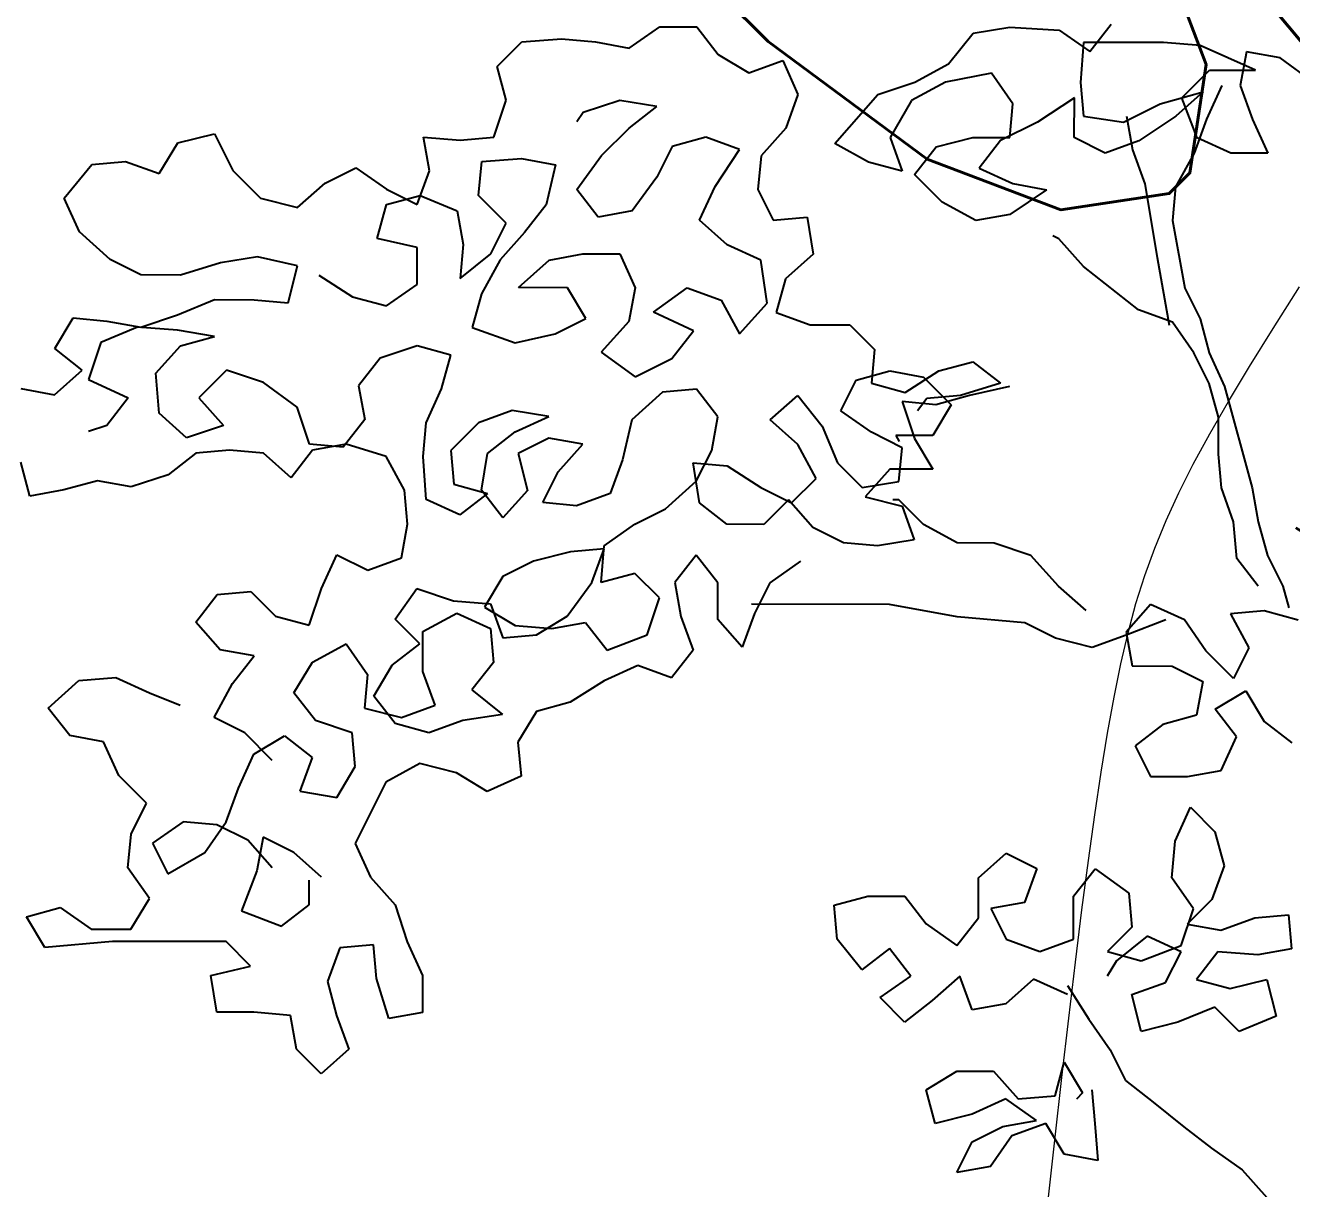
# Model space of a CAD drawing. Header units: millimetres. Extents: x 684983 to 685377, y 990360 to 990509.
# Drawn here: x 685042.855 to 685043.595, y 990434.901 to 990435.581 of the extents above; entities that cross this region are included whole.
import ezdxf

# ---------------------------------------------------------------- set-up
doc = ezdxf.new("R2010")
doc.units = ezdxf.units.MM
doc.layers.add('CON_1', color=7, linetype='Continuous', lineweight=9)
doc.layers.add('GRID LEVELS', color=7, linetype='Continuous', lineweight=13)
doc.layers.add('JACK  FRUIT TREE', color=7, linetype='Continuous')
doc.styles.get("Standard").update_dxf_attribs({"font": 'RomanS'})

# ---------------------------------------------------------------- blocks, each defined once
blk = doc.blocks.new('JT')
at = {"color": 3}
for p, q in [((-0.57841, 1.47766, 157.72663), (-0.56644, 1.48603, 157.72663)), ((-0.56644, 1.48603, 157.72663), (-0.55208, 1.48601, 157.72663)), ((-0.55208, 1.48601, 157.72663), (-0.54371, 1.47524, 157.72663)), ((-0.4444, 1.48352, 157.72663), (-0.43004, 1.4859, 157.72663)), ((-0.43004, 1.4859, 157.72663), (-0.4109, 1.48469, 157.72663)), ((-0.39894, 1.4763, 157.72663), (-0.39056, 1.48706, 157.72663)), ((-0.62028, 1.48009, 157.72663), (-0.60473, 1.48128, 157.72663)), ((-0.60473, 1.48128, 157.72663), (-0.59157, 1.48007, 157.72663)), ((-0.45398, 1.47157, 157.72663), (-0.4444, 1.48352, 157.72663)), ((-0.4109, 1.48469, 157.72663), (-0.39894, 1.4763, 157.72663)), ((-0.62986, 1.47053, 157.72663), (-0.62028, 1.48009, 157.72663)), ((-0.59157, 1.48007, 157.72663), (-0.57841, 1.47766, 157.72663)), ((-0.40133, 1.47989, 157.72663), (-0.40254, 1.46434, 157.72663)), ((-0.37022, 1.47987, 157.72663), (-0.40133, 1.47989, 157.72663)), ((-0.35587, 1.47866, 157.72663), (-0.37022, 1.47987, 157.72663)), ((-0.33434, 1.46906, 157.72663), (-0.35587, 1.47866, 157.72663)), ((-0.33792, 1.47625, 157.72663), (-0.34033, 1.46309, 157.72663)), ((-0.32476, 1.47384, 157.72663), (-0.33792, 1.47625, 157.72663)), ((-0.62629, 1.45737, 157.72663), (-0.62986, 1.47053, 157.72663)), ((-0.54371, 1.47524, 157.72663), (-0.53176, 1.46805, 157.72663)), ((-0.53176, 1.46805, 157.72663), (-0.51859, 1.47282, 157.72663)), ((-0.51859, 1.47282, 157.72663), (-0.51262, 1.45966, 157.72663)), ((-0.46715, 1.4644, 157.72663), (-0.45398, 1.47157, 157.72663)), ((-0.31161, 1.46426, 157.72663), (-0.32476, 1.47384, 157.72663)), ((-0.43724, 1.46796, 157.72663), (-0.45519, 1.46439, 157.72663)), ((-0.42887, 1.45599, 157.72663), (-0.43724, 1.46796, 157.72663)), ((-0.36306, 1.45832, 157.72663), (-0.35229, 1.46908, 157.72663)), ((-0.35229, 1.46908, 157.72663), (-0.33434, 1.46906, 157.72663)), ((-0.48151, 1.45963, 157.72663), (-0.46715, 1.4644, 157.72663)), ((-0.45519, 1.46439, 157.72663), (-0.46835, 1.45722, 157.72663)), ((-0.40254, 1.46434, 157.72663), (-0.40136, 1.45118, 157.72663)), ((-0.37144, 1.45594, 157.72663), (-0.35469, 1.46071, 157.72663)), ((-0.35469, 1.46071, 157.72663), (-0.36546, 1.45115, 157.72663)), ((-0.34033, 1.46309, 157.72663), (-0.33555, 1.44992, 157.72663)), ((-0.63108, 1.44301, 157.72663), (-0.62629, 1.45737, 157.72663)), ((-0.58202, 1.45733, 157.72663), (-0.59638, 1.45255, 157.72663)), ((-0.56766, 1.45492, 157.72663), (-0.58202, 1.45733, 157.72663)), ((-0.51262, 1.45966, 157.72663), (-0.51742, 1.4465, 157.72663)), ((-0.49828, 1.4405, 157.72663), (-0.48151, 1.45963, 157.72663)), ((-0.46835, 1.45722, 157.72663), (-0.47674, 1.44287, 157.72663)), ((-0.43008, 1.44283, 157.72663), (-0.42887, 1.45599, 157.72663)), ((-0.40494, 1.45836, 157.72663), (-0.41931, 1.4488, 157.72663)), ((-0.40495, 1.44281, 157.72663), (-0.40494, 1.45836, 157.72663)), ((-0.38581, 1.44877, 157.72663), (-0.37144, 1.45594, 157.72663)), ((-0.3571, 1.44276, 157.72663), (-0.36306, 1.45832, 157.72663)), ((-0.59638, 1.45255, 157.72663), (-0.59877, 1.44897, 157.72663)), ((-0.57844, 1.44656, 157.72663), (-0.56766, 1.45492, 157.72663)), ((-0.40136, 1.45118, 157.72663), (-0.38581, 1.44877, 157.72663)), ((-0.36546, 1.45115, 157.72663), (-0.37983, 1.44159, 157.72663)), ((-0.58921, 1.4358, 157.72663), (-0.57844, 1.44656, 157.72663)), ((-0.51742, 1.4465, 157.72663), (-0.527, 1.43574, 157.72663)), ((-0.41931, 1.4488, 157.72663), (-0.43367, 1.44164, 157.72663)), ((-0.33555, 1.44992, 157.72663), (-0.32958, 1.43676, 157.72663)), ((-0.75432, 1.44073, 157.72663), (-0.73996, 1.44431, 157.72663)), ((-0.73996, 1.44431, 157.72663), (-0.73279, 1.42995, 157.72663)), ((-0.65622, 1.42988, 157.72663), (-0.6586, 1.44304, 157.72663)), ((-0.6586, 1.44304, 157.72663), (-0.64425, 1.44183, 157.72663)), ((-0.64425, 1.44183, 157.72663), (-0.63108, 1.44301, 157.72663)), ((-0.54853, 1.44294, 157.72663), (-0.56169, 1.43936, 157.72663)), ((-0.53537, 1.43814, 157.72663), (-0.54853, 1.44294, 157.72663)), ((-0.47674, 1.44287, 157.72663), (-0.47197, 1.42971, 157.72663)), ((-0.4588, 1.43927, 157.72663), (-0.44444, 1.44284, 157.72663)), ((-0.44444, 1.44284, 157.72663), (-0.43008, 1.44283, 157.72663)), ((-0.43367, 1.44164, 157.72663), (-0.44205, 1.43088, 157.72663)), ((-0.39299, 1.43681, 157.72663), (-0.40495, 1.44281, 157.72663)), ((-0.37983, 1.44159, 157.72663), (-0.39299, 1.43681, 157.72663)), ((-0.34394, 1.43677, 157.72663), (-0.3571, 1.44276, 157.72663)), ((-0.76151, 1.42878, 157.72663), (-0.75432, 1.44073, 157.72663)), ((-0.56169, 1.43936, 157.72663), (-0.56769, 1.4274, 157.72663)), ((-0.54496, 1.42379, 157.72663), (-0.53537, 1.43814, 157.72663)), ((-0.48513, 1.43331, 157.72663), (-0.49828, 1.4405, 157.72663)), ((-0.46718, 1.42851, 157.72663), (-0.4588, 1.43927, 157.72663)), ((-0.32958, 1.43676, 157.72663), (-0.34394, 1.43677, 157.72663)), ((-0.79861, 1.41924, 157.72663), (-0.78783, 1.43239, 157.72663)), ((-0.78783, 1.43239, 157.72663), (-0.77467, 1.43357, 157.72663)), ((-0.77467, 1.43357, 157.72663), (-0.76151, 1.42878, 157.72663)), ((-0.69691, 1.42513, 157.72663), (-0.68494, 1.4311, 157.72663)), ((-0.68494, 1.4311, 157.72663), (-0.67298, 1.42271, 157.72663)), ((-0.63709, 1.42029, 157.72663), (-0.63588, 1.43345, 157.72663)), ((-0.63588, 1.43345, 157.72663), (-0.62032, 1.43463, 157.72663)), ((-0.62032, 1.43463, 157.72663), (-0.60716, 1.43222, 157.72663)), ((-0.60716, 1.43222, 157.72663), (-0.61077, 1.41667, 157.72663)), ((-0.5988, 1.42264, 157.72663), (-0.58921, 1.4358, 157.72663)), ((-0.527, 1.43574, 157.72663), (-0.52821, 1.42258, 157.72663)), ((-0.47197, 1.42971, 157.72663), (-0.48513, 1.43331, 157.72663)), ((-0.73279, 1.42995, 157.72663), (-0.72204, 1.41917, 157.72663)), ((-0.66102, 1.41672, 157.72663), (-0.65622, 1.42988, 157.72663)), ((-0.56769, 1.4274, 157.72663), (-0.57727, 1.41425, 157.72663)), ((-0.45642, 1.41773, 157.72663), (-0.46718, 1.42851, 157.72663)), ((-0.44205, 1.43088, 157.72663), (-0.4289, 1.42488, 157.72663)), ((-0.70768, 1.41557, 157.72663), (-0.69691, 1.42513, 157.72663)), ((-0.67298, 1.42271, 157.72663), (-0.66102, 1.41672, 157.72663)), ((-0.59043, 1.41187, 157.72663), (-0.5988, 1.42264, 157.72663)), ((-0.55095, 1.41064, 157.72663), (-0.54496, 1.42379, 157.72663)), ((-0.52821, 1.42258, 157.72663), (-0.52224, 1.41061, 157.72663)), ((-0.41574, 1.42248, 157.72663), (-0.43011, 1.41292, 157.72663)), ((-0.4289, 1.42488, 157.72663), (-0.41574, 1.42248, 157.72663)), ((-0.79264, 1.40607, 157.72663), (-0.79861, 1.41924, 157.72663)), ((-0.72204, 1.41917, 157.72663), (-0.70768, 1.41557, 157.72663)), ((-0.67659, 1.40357, 157.72663), (-0.67298, 1.41673, 157.72663)), ((-0.67298, 1.41673, 157.72663), (-0.65982, 1.42031, 157.72663)), ((-0.65982, 1.42031, 157.72663), (-0.64547, 1.41431, 157.72663)), ((-0.62633, 1.40951, 157.72663), (-0.63709, 1.42029, 157.72663)), ((-0.61077, 1.41667, 157.72663), (-0.61915, 1.40591, 157.72663)), ((-0.44327, 1.41054, 157.72663), (-0.45642, 1.41773, 157.72663)), ((-0.64547, 1.41431, 157.72663), (-0.64309, 1.40115, 157.72663)), ((-0.57727, 1.41425, 157.72663), (-0.59043, 1.41187, 157.72663)), ((-0.52224, 1.41061, 157.72663), (-0.50907, 1.41179, 157.72663)), ((-0.50907, 1.41179, 157.72663), (-0.50669, 1.39743, 157.72663)), ((-0.43011, 1.41292, 157.72663), (-0.44327, 1.41054, 157.72663)), ((-0.63232, 1.39755, 157.72663), (-0.62633, 1.40951, 157.72663)), ((-0.54019, 1.40105, 157.72663), (-0.55095, 1.41064, 157.72663)), ((-0.78068, 1.39529, 157.72663), (-0.79264, 1.40607, 157.72663)), ((-0.66103, 1.39997, 157.72663), (-0.67659, 1.40357, 157.72663)), ((-0.61915, 1.40591, 157.72663), (-0.62873, 1.39515, 157.72663)), ((-0.72325, 1.39644, 157.72663), (-0.73761, 1.39406, 157.72663)), ((-0.7077, 1.39283, 157.72663), (-0.72325, 1.39644, 157.72663)), ((-0.66105, 1.38561, 157.72663), (-0.66103, 1.39997, 157.72663)), ((-0.64309, 1.40115, 157.72663), (-0.6443, 1.38799, 157.72663)), ((-0.6443, 1.38799, 157.72663), (-0.63232, 1.39755, 157.72663)), ((-0.60959, 1.39514, 157.72663), (-0.59643, 1.39752, 157.72663)), ((-0.59643, 1.39752, 157.72663), (-0.58207, 1.3975, 157.72663)), ((-0.58207, 1.3975, 157.72663), (-0.5761, 1.38434, 157.72663)), ((-0.52704, 1.39506, 157.72663), (-0.54019, 1.40105, 157.72663)), ((-0.50669, 1.39743, 157.72663), (-0.51747, 1.38787, 157.72663)), ((-0.76873, 1.3893, 157.72663), (-0.78068, 1.39529, 157.72663)), ((-0.73761, 1.39406, 157.72663), (-0.75317, 1.38929, 157.72663)), ((-0.71131, 1.37848, 157.72663), (-0.7077, 1.39283, 157.72663)), ((-0.62873, 1.39515, 157.72663), (-0.63593, 1.382, 157.72663)), ((-0.62157, 1.38438, 157.72663), (-0.60959, 1.39514, 157.72663)), ((-0.52466, 1.37831, 157.72663), (-0.52704, 1.39506, 157.72663)), ((-0.75317, 1.38929, 157.72663), (-0.76873, 1.3893, 157.72663)), ((-0.69933, 1.38924, 157.72663), (-0.68618, 1.38085, 157.72663)), ((-0.51747, 1.38787, 157.72663), (-0.52107, 1.37472, 157.72663)), ((-0.67302, 1.37725, 157.72663), (-0.66105, 1.38561, 157.72663)), ((-0.63593, 1.382, 157.72663), (-0.63953, 1.36884, 157.72663)), ((-0.60242, 1.38436, 157.72663), (-0.62157, 1.38438, 157.72663)), ((-0.59525, 1.37239, 157.72663), (-0.60242, 1.38436, 157.72663)), ((-0.5761, 1.38434, 157.72663), (-0.57851, 1.37118, 157.72663)), ((-0.56893, 1.37476, 157.72663), (-0.55576, 1.38432, 157.72663)), ((-0.55576, 1.38432, 157.72663), (-0.5426, 1.37952, 157.72663)), ((-0.75438, 1.37373, 157.72663), (-0.74002, 1.3797, 157.72663)), ((-0.74002, 1.3797, 157.72663), (-0.72447, 1.37969, 157.72663)), ((-0.72447, 1.37969, 157.72663), (-0.71131, 1.37848, 157.72663)), ((-0.68618, 1.38085, 157.72663), (-0.67302, 1.37725, 157.72663)), ((-0.5426, 1.37952, 157.72663), (-0.53544, 1.36635, 157.72663)), ((-0.53544, 1.36635, 157.72663), (-0.52466, 1.37831, 157.72663)), ((-0.80225, 1.36062, 157.72663), (-0.79506, 1.37257, 157.72663)), ((-0.79506, 1.37257, 157.72663), (-0.7819, 1.37136, 157.72663)), ((-0.76874, 1.36896, 157.72663), (-0.75438, 1.37373, 157.72663)), ((-0.60723, 1.36642, 157.72663), (-0.59525, 1.37239, 157.72663)), ((-0.55338, 1.36757, 157.72663), (-0.56893, 1.37476, 157.72663)), ((-0.52107, 1.37472, 157.72663), (-0.50792, 1.36992, 157.72663)), ((-0.76994, 1.36896, 157.72663), (-0.7843, 1.36299, 157.72663)), ((-0.7819, 1.37136, 157.72663), (-0.76874, 1.36896, 157.72663)), ((-0.75439, 1.36775, 157.72663), (-0.76994, 1.36896, 157.72663)), ((-0.74003, 1.36534, 157.72663), (-0.75439, 1.36775, 157.72663)), ((-0.63953, 1.36884, 157.72663), (-0.62278, 1.36284, 157.72663)), ((-0.57851, 1.37118, 157.72663), (-0.58928, 1.35922, 157.72663)), ((-0.56177, 1.35681, 157.72663), (-0.55338, 1.36757, 157.72663)), ((-0.50792, 1.36992, 157.72663), (-0.49236, 1.3699, 157.72663)), ((-0.49236, 1.3699, 157.72663), (-0.4828, 1.36032, 157.72663)), ((-0.7843, 1.36299, 157.72663), (-0.7891, 1.34864, 157.72663)), ((-0.7532, 1.36177, 157.72663), (-0.74003, 1.36534, 157.72663)), ((-0.62278, 1.36284, 157.72663), (-0.60723, 1.36642, 157.72663)), ((-0.79149, 1.35223, 157.72663), (-0.80225, 1.36062, 157.72663)), ((-0.76278, 1.35101, 157.72663), (-0.7532, 1.36177, 157.72663)), ((-0.66107, 1.36168, 157.72663), (-0.67543, 1.35691, 157.72663)), ((-0.64791, 1.35808, 157.72663), (-0.66107, 1.36168, 157.72663)), ((-0.65151, 1.34492, 157.72663), (-0.64791, 1.35808, 157.72663)), ((-0.58928, 1.35922, 157.72663), (-0.57613, 1.34964, 157.72663)), ((-0.4828, 1.36032, 157.72663), (-0.48401, 1.34716, 157.72663)), ((-0.80227, 1.34267, 157.72663), (-0.79149, 1.35223, 157.72663)), ((-0.73526, 1.35218, 157.72663), (-0.74604, 1.34142, 157.72663)), ((-0.72091, 1.34738, 157.72663), (-0.73526, 1.35218, 157.72663)), ((-0.67543, 1.35691, 157.72663), (-0.68382, 1.34615, 157.72663)), ((-0.57613, 1.34964, 157.72663), (-0.56177, 1.35681, 157.72663)), ((-0.45768, 1.35192, 157.72663), (-0.44452, 1.3555, 157.72663)), ((-0.44452, 1.3555, 157.72663), (-0.43376, 1.34712, 157.72663)), ((-0.7891, 1.34864, 157.72663), (-0.77356, 1.34145, 157.72663)), ((-0.7616, 1.33545, 157.72663), (-0.76278, 1.35101, 157.72663)), ((-0.70775, 1.3378, 157.72663), (-0.72091, 1.34738, 157.72663)), ((-0.49598, 1.33641, 157.72663), (-0.48999, 1.34836, 157.72663)), ((-0.48999, 1.34836, 157.72663), (-0.47682, 1.35194, 157.72663)), ((-0.48401, 1.34716, 157.72663), (-0.47085, 1.34356, 157.72663)), ((-0.47682, 1.35194, 157.72663), (-0.46367, 1.34954, 157.72663)), ((-0.47085, 1.34356, 157.72663), (-0.45768, 1.35192, 157.72663)), ((-0.46367, 1.34954, 157.72663), (-0.45291, 1.33876, 157.72663)), ((-0.43376, 1.34712, 157.72663), (-0.44931, 1.34235, 157.72663)), ((-0.81543, 1.34507, 157.72663), (-0.80227, 1.34267, 157.72663)), ((-0.68382, 1.34615, 157.72663), (-0.68144, 1.33299, 157.72663)), ((-0.65751, 1.33177, 157.72663), (-0.65151, 1.34492, 157.72663)), ((-0.56537, 1.34365, 157.72663), (-0.57734, 1.33289, 157.72663)), ((-0.55221, 1.34483, 157.72663), (-0.56537, 1.34365, 157.72663)), ((-0.54384, 1.33406, 157.72663), (-0.55221, 1.34483, 157.72663)), ((-0.5235, 1.33284, 157.72663), (-0.51273, 1.3424, 157.72663)), ((-0.51273, 1.3424, 157.72663), (-0.50317, 1.33043, 157.72663)), ((-0.44931, 1.34235, 157.72663), (-0.46248, 1.34116, 157.72663)), ((-0.44573, 1.34234, 157.72663), (-0.45889, 1.33876, 157.72663)), ((-0.43017, 1.34592, 157.72663), (-0.44573, 1.34234, 157.72663)), ((-0.77356, 1.34145, 157.72663), (-0.78194, 1.33069, 157.72663)), ((-0.74604, 1.34142, 157.72663), (-0.73648, 1.33064, 157.72663)), ((-0.70298, 1.32343, 157.72663), (-0.70775, 1.3378, 157.72663)), ((-0.45889, 1.33876, 157.72663), (-0.47205, 1.33997, 157.72663)), ((-0.47205, 1.33997, 157.72663), (-0.46728, 1.32561, 157.72663)), ((-0.46248, 1.34116, 157.72663), (-0.46607, 1.33638, 157.72663)), ((-0.45291, 1.33876, 157.72663), (-0.4601, 1.3268, 157.72663)), ((-0.75084, 1.32587, 157.72663), (-0.7616, 1.33545, 157.72663)), ((-0.68144, 1.33299, 157.72663), (-0.68982, 1.32223, 157.72663)), ((-0.624, 1.33652, 157.72663), (-0.63717, 1.33175, 157.72663)), ((-0.60965, 1.33412, 157.72663), (-0.624, 1.33652, 157.72663)), ((-0.62281, 1.32815, 157.72663), (-0.60965, 1.33412, 157.72663)), ((-0.57734, 1.33289, 157.72663), (-0.58095, 1.31734, 157.72663)), ((-0.54625, 1.3209, 157.72663), (-0.54384, 1.33406, 157.72663)), ((-0.51274, 1.32326, 157.72663), (-0.5235, 1.33284, 157.72663)), ((-0.48403, 1.32802, 157.72663), (-0.49598, 1.33641, 157.72663)), ((-0.78194, 1.33069, 157.72663), (-0.78912, 1.3283, 157.72663)), ((-0.73648, 1.33064, 157.72663), (-0.75084, 1.32587, 157.72663)), ((-0.65872, 1.31861, 157.72663), (-0.65751, 1.33177, 157.72663)), ((-0.63717, 1.33175, 157.72663), (-0.64795, 1.32099, 157.72663)), ((-0.63359, 1.31978, 157.72663), (-0.62281, 1.32815, 157.72663)), ((-0.50317, 1.33043, 157.72663), (-0.4972, 1.31607, 157.72663)), ((-0.47207, 1.32203, 157.72663), (-0.48403, 1.32802, 157.72663)), ((-0.68982, 1.32223, 157.72663), (-0.70298, 1.32343, 157.72663)), ((-0.68862, 1.32342, 157.72663), (-0.70179, 1.32104, 157.72663)), ((-0.67307, 1.31862, 157.72663), (-0.68862, 1.32342, 157.72663)), ((-0.60966, 1.32574, 157.72663), (-0.62163, 1.31977, 157.72663)), ((-0.5965, 1.32334, 157.72663), (-0.60966, 1.32574, 157.72663)), ((-0.60608, 1.31258, 157.72663), (-0.5965, 1.32334, 157.72663)), ((-0.50558, 1.31009, 157.72663), (-0.51274, 1.32326, 157.72663)), ((-0.4601, 1.3268, 157.72663), (-0.47445, 1.32681, 157.72663)), ((-0.47445, 1.32681, 157.72663), (-0.47326, 1.32442, 157.72663)), ((-0.46728, 1.32561, 157.72663), (-0.46011, 1.31364, 157.72663)), ((-0.74725, 1.31989, 157.72663), (-0.75803, 1.31152, 157.72663)), ((-0.73409, 1.32107, 157.72663), (-0.74725, 1.31989, 157.72663)), ((-0.72093, 1.31986, 157.72663), (-0.73409, 1.32107, 157.72663)), ((-0.71017, 1.31028, 157.72663), (-0.72093, 1.31986, 157.72663)), ((-0.70179, 1.32104, 157.72663), (-0.71017, 1.31028, 157.72663)), ((-0.66591, 1.30545, 157.72663), (-0.67307, 1.31862, 157.72663)), ((-0.65754, 1.30186, 157.72663), (-0.65872, 1.31861, 157.72663)), ((-0.64795, 1.32099, 157.72663), (-0.64676, 1.30783, 157.72663)), ((-0.636, 1.30543, 157.72663), (-0.63359, 1.31978, 157.72663)), ((-0.62163, 1.31977, 157.72663), (-0.61805, 1.30541, 157.72663)), ((-0.55224, 1.30894, 157.72663), (-0.54625, 1.3209, 157.72663)), ((-0.47327, 1.30887, 157.72663), (-0.47207, 1.32203, 157.72663)), ((-0.81188, 1.30319, 157.72663), (-0.81545, 1.31636, 157.72663)), ((-0.61207, 1.30062, 157.72663), (-0.60608, 1.31258, 157.72663)), ((-0.58095, 1.31734, 157.72663), (-0.58575, 1.30418, 157.72663)), ((-0.55105, 1.30056, 157.72663), (-0.55343, 1.31612, 157.72663)), ((-0.55343, 1.31612, 157.72663), (-0.54027, 1.31491, 157.72663)), ((-0.54027, 1.31491, 157.72663), (-0.52712, 1.30652, 157.72663)), ((-0.4972, 1.31607, 157.72663), (-0.48763, 1.30649, 157.72663)), ((-0.47686, 1.31366, 157.72663), (-0.48644, 1.3029, 157.72663)), ((-0.46011, 1.31364, 157.72663), (-0.47686, 1.31366, 157.72663)), ((-0.78555, 1.30915, 157.72663), (-0.79871, 1.30557, 157.72663)), ((-0.77239, 1.30675, 157.72663), (-0.78555, 1.30915, 157.72663)), ((-0.75803, 1.31152, 157.72663), (-0.77239, 1.30675, 157.72663)), ((-0.64676, 1.30783, 157.72663), (-0.6336, 1.30423, 157.72663)), ((-0.56422, 1.29818, 157.72663), (-0.55224, 1.30894, 157.72663)), ((-0.51516, 1.30053, 157.72663), (-0.50558, 1.31009, 157.72663)), ((-0.48763, 1.30649, 157.72663), (-0.47327, 1.30887, 157.72663)), ((-0.79871, 1.30557, 157.72663), (-0.81188, 1.30319, 157.72663)), ((-0.66472, 1.29229, 157.72663), (-0.66591, 1.30545, 157.72663)), ((-0.6336, 1.30423, 157.72663), (-0.64438, 1.29586, 157.72663)), ((-0.62763, 1.29465, 157.72663), (-0.636, 1.30543, 157.72663)), ((-0.61805, 1.30541, 157.72663), (-0.62763, 1.29465, 157.72663)), ((-0.58575, 1.30418, 157.72663), (-0.59891, 1.29941, 157.72663)), ((-0.52712, 1.30652, 157.72663), (-0.51516, 1.30053, 157.72663)), ((-0.48644, 1.3029, 157.72663), (-0.47209, 1.29929, 157.72663)), ((-0.64438, 1.29586, 157.72663), (-0.65754, 1.30186, 157.72663)), ((-0.59891, 1.29941, 157.72663), (-0.61207, 1.30062, 157.72663)), ((-0.57619, 1.29221, 157.72663), (-0.56422, 1.29818, 157.72663)), ((-0.54029, 1.29218, 157.72663), (-0.55105, 1.30056, 157.72663)), ((-0.51635, 1.30173, 157.72663), (-0.52593, 1.29216, 157.72663)), ((-0.50679, 1.29095, 157.72663), (-0.51635, 1.30173, 157.72663)), ((-0.47209, 1.29929, 157.72663), (-0.46731, 1.28613, 157.72663)), ((-0.66713, 1.27913, 157.72663), (-0.66472, 1.29229, 157.72663)), ((-0.58816, 1.28385, 157.72663), (-0.57619, 1.29221, 157.72663)), ((-0.52593, 1.29216, 157.72663), (-0.54029, 1.29218, 157.72663)), ((-0.49483, 1.28496, 157.72663), (-0.50679, 1.29095, 157.72663)), ((-0.58937, 1.26949, 157.72663), (-0.58816, 1.28385, 157.72663)), ((-0.48167, 1.28375, 157.72663), (-0.49483, 1.28496, 157.72663)), ((-0.46731, 1.28613, 157.72663), (-0.48167, 1.28375, 157.72663)), ((-0.69825, 1.2672, 157.72663), (-0.69225, 1.28035, 157.72663)), ((-0.69225, 1.28035, 157.72663), (-0.68029, 1.27436, 157.72663)), ((-0.68029, 1.27436, 157.72663), (-0.66713, 1.27913, 157.72663)), ((-0.60132, 1.28147, 157.72663), (-0.61568, 1.27789, 157.72663)), ((-0.58816, 1.28265, 157.72663), (-0.60132, 1.28147, 157.72663)), ((-0.59296, 1.26949, 157.72663), (-0.58816, 1.28265, 157.72663)), ((-0.55227, 1.28022, 157.72663), (-0.56065, 1.26946, 157.72663)), ((-0.5439, 1.26945, 157.72663), (-0.55227, 1.28022, 157.72663)), ((-0.61568, 1.27789, 157.72663), (-0.62765, 1.27192, 157.72663)), ((-0.5762, 1.27307, 157.72663), (-0.58937, 1.26949, 157.72663)), ((-0.56664, 1.26349, 157.72663), (-0.5762, 1.27307, 157.72663)), ((-0.51159, 1.27779, 157.72663), (-0.52356, 1.26943, 157.72663)), ((-0.62765, 1.27192, 157.72663), (-0.63484, 1.25996, 157.72663)), ((-0.60254, 1.25634, 157.72663), (-0.59296, 1.26949, 157.72663)), ((-0.56065, 1.26946, 157.72663), (-0.55827, 1.2563, 157.72663)), ((-0.54391, 1.25509, 157.72663), (-0.5439, 1.26945, 157.72663)), ((-0.52356, 1.26943, 157.72663), (-0.52956, 1.25747, 157.72663)), ((-0.74731, 1.25408, 157.72663), (-0.73893, 1.26484, 157.72663)), ((-0.73893, 1.26484, 157.72663), (-0.72577, 1.26603, 157.72663)), ((-0.72577, 1.26603, 157.72663), (-0.7162, 1.25644, 157.72663)), ((-0.70305, 1.25284, 157.72663), (-0.69825, 1.2672, 157.72663)), ((-0.66954, 1.25521, 157.72663), (-0.66116, 1.26716, 157.72663)), ((-0.66116, 1.26716, 157.72663), (-0.6468, 1.26236, 157.72663)), ((-0.57144, 1.24913, 157.72663), (-0.56664, 1.26349, 157.72663)), ((-0.6468, 1.26236, 157.72663), (-0.63245, 1.26115, 157.72663)), ((-0.63484, 1.25996, 157.72663), (-0.62288, 1.25277, 157.72663)), ((-0.63245, 1.26115, 157.72663), (-0.62767, 1.24799, 157.72663)), ((-0.37521, 1.26092, 157.72663), (-0.38479, 1.25016, 157.72663)), ((-0.36205, 1.25492, 157.72663), (-0.37521, 1.26092, 157.72663)), ((-0.33094, 1.25848, 157.72663), (-0.3441, 1.2573, 157.72663)), ((-0.31778, 1.25488, 157.72663), (-0.33094, 1.25848, 157.72663)), ((-0.73775, 1.2433, 157.72663), (-0.74731, 1.25408, 157.72663)), ((-0.7162, 1.25644, 157.72663), (-0.70305, 1.25284, 157.72663)), ((-0.65998, 1.24563, 157.72663), (-0.66954, 1.25521, 157.72663)), ((-0.65878, 1.25041, 157.72663), (-0.64561, 1.25758, 157.72663)), ((-0.64561, 1.25758, 157.72663), (-0.63246, 1.25158, 157.72663)), ((-0.61451, 1.24917, 157.72663), (-0.60254, 1.25634, 157.72663)), ((-0.60853, 1.25156, 157.72663), (-0.59536, 1.25394, 157.72663)), ((-0.59536, 1.25394, 157.72663), (-0.587, 1.24317, 157.72663)), ((-0.55827, 1.2563, 157.72663), (-0.5535, 1.24313, 157.72663)), ((-0.53435, 1.24431, 157.72663), (-0.54391, 1.25509, 157.72663)), ((-0.52956, 1.25747, 157.72663), (-0.53435, 1.24431, 157.72663)), ((-0.35369, 1.24295, 157.72663), (-0.36205, 1.25492, 157.72663)), ((-0.3441, 1.2573, 157.72663), (-0.33694, 1.24413, 157.72663)), ((-0.65879, 1.23486, 157.72663), (-0.65878, 1.25041, 157.72663)), ((-0.63246, 1.25158, 157.72663), (-0.63127, 1.23842, 157.72663)), ((-0.62767, 1.24799, 157.72663), (-0.61451, 1.24917, 157.72663)), ((-0.62288, 1.25277, 157.72663), (-0.60853, 1.25156, 157.72663)), ((-0.587, 1.24317, 157.72663), (-0.57144, 1.24913, 157.72663)), ((-0.38479, 1.25016, 157.72663), (-0.38241, 1.237, 157.72663)), ((-0.70186, 1.23848, 157.72663), (-0.68869, 1.24565, 157.72663)), ((-0.68869, 1.24565, 157.72663), (-0.68033, 1.23368, 157.72663)), ((-0.67076, 1.23726, 157.72663), (-0.65998, 1.24563, 157.72663)), ((-0.33694, 1.24413, 157.72663), (-0.34293, 1.23217, 157.72663)), ((-0.72459, 1.2409, 157.72663), (-0.73775, 1.2433, 157.72663)), ((-0.73298, 1.23014, 157.72663), (-0.72459, 1.2409, 157.72663)), ((-0.5535, 1.24313, 157.72663), (-0.56188, 1.23237, 157.72663)), ((-0.34293, 1.23217, 157.72663), (-0.35369, 1.24295, 157.72663)), ((-0.70905, 1.22653, 157.72663), (-0.70186, 1.23848, 157.72663)), ((-0.68033, 1.23368, 157.72663), (-0.68154, 1.22052, 157.72663)), ((-0.67795, 1.2253, 157.72663), (-0.67076, 1.23726, 157.72663)), ((-0.65402, 1.22169, 157.72663), (-0.65879, 1.23486, 157.72663)), ((-0.63127, 1.23842, 157.72663), (-0.63966, 1.22766, 157.72663)), ((-0.57504, 1.23717, 157.72663), (-0.58821, 1.2312, 157.72663)), ((-0.56188, 1.23237, 157.72663), (-0.57504, 1.23717, 157.72663)), ((-0.38241, 1.237, 157.72663), (-0.36686, 1.23698, 157.72663)), ((-0.36686, 1.23698, 157.72663), (-0.3549, 1.23099, 157.72663)), ((-0.80477, 1.22063, 157.72663), (-0.7928, 1.23139, 157.72663)), ((-0.7928, 1.23139, 157.72663), (-0.77844, 1.23257, 157.72663)), ((-0.77844, 1.23257, 157.72663), (-0.76529, 1.22658, 157.72663)), ((-0.74017, 1.21698, 157.72663), (-0.73298, 1.23014, 157.72663)), ((-0.58821, 1.2312, 157.72663), (-0.60137, 1.22284, 157.72663)), ((-0.3549, 1.23099, 157.72663), (-0.3573, 1.21783, 157.72663)), ((-0.76529, 1.22658, 157.72663), (-0.75333, 1.22178, 157.72663)), ((-0.70069, 1.21575, 157.72663), (-0.70905, 1.22653, 157.72663)), ((-0.66958, 1.21453, 157.72663), (-0.67795, 1.2253, 157.72663)), ((-0.63966, 1.22766, 157.72663), (-0.6277, 1.21808, 157.72663)), ((-0.35012, 1.22022, 157.72663), (-0.33815, 1.22738, 157.72663)), ((-0.33815, 1.22738, 157.72663), (-0.33098, 1.21541, 157.72663)), ((-0.79641, 1.20986, 157.72663), (-0.80477, 1.22063, 157.72663)), ((-0.68154, 1.22052, 157.72663), (-0.66718, 1.21692, 157.72663)), ((-0.66718, 1.21692, 157.72663), (-0.65402, 1.22169, 157.72663)), ((-0.61454, 1.21926, 157.72663), (-0.62173, 1.2073, 157.72663)), ((-0.60137, 1.22284, 157.72663), (-0.61454, 1.21926, 157.72663)), ((-0.34176, 1.20944, 157.72663), (-0.35012, 1.22022, 157.72663)), ((-0.72821, 1.21099, 157.72663), (-0.74017, 1.21698, 157.72663)), ((-0.68633, 1.21095, 157.72663), (-0.70069, 1.21575, 157.72663)), ((-0.65642, 1.21092, 157.72663), (-0.66958, 1.21453, 157.72663)), ((-0.64326, 1.2157, 157.72663), (-0.65642, 1.21092, 157.72663)), ((-0.6277, 1.21808, 157.72663), (-0.64326, 1.2157, 157.72663)), ((-0.37047, 1.21425, 157.72663), (-0.38124, 1.20589, 157.72663)), ((-0.3573, 1.21783, 157.72663), (-0.37047, 1.21425, 157.72663)), ((-0.33098, 1.21541, 157.72663), (-0.32022, 1.20703, 157.72663)), ((-0.78325, 1.20745, 157.72663), (-0.79641, 1.20986, 157.72663)), ((-0.71745, 1.20021, 157.72663), (-0.72821, 1.21099, 157.72663)), ((-0.72463, 1.20261, 157.72663), (-0.71266, 1.20978, 157.72663)), ((-0.71266, 1.20978, 157.72663), (-0.7019, 1.20139, 157.72663)), ((-0.68515, 1.19779, 157.72663), (-0.68633, 1.21095, 157.72663)), ((-0.34775, 1.19628, 157.72663), (-0.34176, 1.20944, 157.72663)), ((-0.77728, 1.19428, 157.72663), (-0.78325, 1.20745, 157.72663)), ((-0.62173, 1.2073, 157.72663), (-0.62054, 1.19414, 157.72663)), ((-0.38124, 1.20589, 157.72663), (-0.37527, 1.19392, 157.72663)), ((-0.73062, 1.18946, 157.72663), (-0.72463, 1.20261, 157.72663)), ((-0.7019, 1.20139, 157.72663), (-0.70669, 1.18824, 157.72663)), ((-0.76652, 1.18351, 157.72663), (-0.77728, 1.19428, 157.72663)), ((-0.69234, 1.18583, 157.72663), (-0.68515, 1.19779, 157.72663)), ((-0.66002, 1.19896, 157.72663), (-0.67319, 1.1918, 157.72663)), ((-0.64567, 1.19536, 157.72663), (-0.66002, 1.19896, 157.72663)), ((-0.63371, 1.18817, 157.72663), (-0.64567, 1.19536, 157.72663)), ((-0.62054, 1.19414, 157.72663), (-0.63371, 1.18817, 157.72663)), ((-0.36091, 1.1939, 157.72663), (-0.34775, 1.19628, 157.72663)), ((-0.73542, 1.1763, 157.72663), (-0.73062, 1.18946, 157.72663)), ((-0.67319, 1.1918, 157.72663), (-0.68518, 1.16788, 157.72663)), ((-0.37527, 1.19392, 157.72663), (-0.36091, 1.1939, 157.72663)), ((-0.70669, 1.18824, 157.72663), (-0.69234, 1.18583, 157.72663)), ((-0.77251, 1.17155, 157.72663), (-0.76652, 1.18351, 157.72663)), ((-0.36572, 1.16878, 157.72663), (-0.35973, 1.18194, 157.72663)), ((-0.35973, 1.18194, 157.72663), (-0.35016, 1.17236, 157.72663)), ((-0.75217, 1.17631, 157.72663), (-0.76414, 1.16795, 157.72663)), ((-0.73901, 1.17511, 157.72663), (-0.75217, 1.17631, 157.72663)), ((-0.74381, 1.16434, 157.72663), (-0.73542, 1.1763, 157.72663)), ((-0.72705, 1.16911, 157.72663), (-0.73901, 1.17511, 157.72663)), ((-0.77372, 1.15839, 157.72663), (-0.77251, 1.17155, 157.72663)), ((-0.72107, 1.1703, 157.72663), (-0.72347, 1.15715, 157.72663)), ((-0.70911, 1.16431, 157.72663), (-0.72107, 1.1703, 157.72663)), ((-0.35016, 1.17236, 157.72663), (-0.34659, 1.15919, 157.72663)), ((-0.76414, 1.16795, 157.72663), (-0.75817, 1.15598, 157.72663)), ((-0.71749, 1.15834, 157.72663), (-0.72705, 1.16911, 157.72663)), ((-0.68518, 1.16788, 157.72663), (-0.67921, 1.15471, 157.72663)), ((-0.36693, 1.15443, 157.72663), (-0.36572, 1.16878, 157.72663)), ((-0.75817, 1.15598, 157.72663), (-0.74381, 1.16434, 157.72663)), ((-0.69835, 1.15473, 157.72663), (-0.70911, 1.16431, 157.72663)), ((-0.44231, 1.1545, 157.72663), (-0.43153, 1.16406, 157.72663)), ((-0.43153, 1.16406, 157.72663), (-0.41957, 1.15806, 157.72663)), ((-0.76536, 1.14642, 157.72663), (-0.77372, 1.15839, 157.72663)), ((-0.72347, 1.15715, 157.72663), (-0.72947, 1.1416, 157.72663)), ((-0.67921, 1.15471, 157.72663), (-0.66964, 1.14394, 157.72663)), ((-0.41957, 1.15806, 157.72663), (-0.42437, 1.14491, 157.72663)), ((-0.40522, 1.14728, 157.72663), (-0.39684, 1.15804, 157.72663)), ((-0.39684, 1.15804, 157.72663), (-0.38369, 1.14846, 157.72663)), ((-0.34659, 1.15919, 157.72663), (-0.35138, 1.14604, 157.72663)), ((-0.70315, 1.14397, 157.72663), (-0.70314, 1.15354, 157.72663)), ((-0.44232, 1.13894, 157.72663), (-0.44231, 1.1545, 157.72663)), ((-0.35857, 1.14245, 157.72663), (-0.36693, 1.15443, 157.72663)), ((-0.77255, 1.13446, 157.72663), (-0.76536, 1.14642, 157.72663)), ((-0.49855, 1.14378, 157.72663), (-0.48539, 1.14736, 157.72663)), ((-0.48539, 1.14736, 157.72663), (-0.47103, 1.14734, 157.72663)), ((-0.47103, 1.14734, 157.72663), (-0.46266, 1.13657, 157.72663)), ((-0.42437, 1.14491, 157.72663), (-0.43753, 1.14253, 157.72663)), ((-0.40524, 1.13053, 157.72663), (-0.40522, 1.14728, 157.72663)), ((-0.38369, 1.14846, 157.72663), (-0.3825, 1.1353, 157.72663)), ((-0.35138, 1.14604, 157.72663), (-0.36097, 1.13647, 157.72663)), ((-0.81322, 1.13928, 157.72663), (-0.80006, 1.14286, 157.72663)), ((-0.80006, 1.14286, 157.72663), (-0.7881, 1.13447, 157.72663)), ((-0.72947, 1.1416, 157.72663), (-0.71392, 1.1356, 157.72663)), ((-0.71392, 1.1356, 157.72663), (-0.70315, 1.14397, 157.72663)), ((-0.66964, 1.14394, 157.72663), (-0.66487, 1.12957, 157.72663)), ((-0.49737, 1.13062, 157.72663), (-0.49855, 1.14378, 157.72663)), ((-0.43753, 1.14253, 157.72663), (-0.43156, 1.13056, 157.72663)), ((-0.36337, 1.1281, 157.72663), (-0.35857, 1.14245, 157.72663)), ((-0.33464, 1.13884, 157.72663), (-0.32148, 1.14003, 157.72663)), ((-0.32148, 1.14003, 157.72663), (-0.32029, 1.12686, 157.72663)), ((-0.80606, 1.12731, 157.72663), (-0.81322, 1.13928, 157.72663)), ((-0.46266, 1.13657, 157.72663), (-0.45071, 1.12818, 157.72663)), ((-0.45071, 1.12818, 157.72663), (-0.44232, 1.13894, 157.72663)), ((-0.3825, 1.1353, 157.72663), (-0.39208, 1.12573, 157.72663)), ((-0.36097, 1.13647, 157.72663), (-0.34781, 1.13407, 157.72663)), ((-0.34781, 1.13407, 157.72663), (-0.33464, 1.13884, 157.72663)), ((-0.7881, 1.13447, 157.72663), (-0.77255, 1.13446, 157.72663)), ((-0.48781, 1.11864, 157.72663), (-0.49737, 1.13062, 157.72663)), ((-0.43156, 1.13056, 157.72663), (-0.41841, 1.12576, 157.72663)), ((-0.41841, 1.12576, 157.72663), (-0.40524, 1.13053, 157.72663)), ((-0.37652, 1.1317, 157.72663), (-0.3885, 1.12214, 157.72663)), ((-0.36337, 1.12571, 157.72663), (-0.37652, 1.1317, 157.72663)), ((-0.77973, 1.12968, 157.72663), (-0.80606, 1.12731, 157.72663)), ((-0.73546, 1.12964, 157.72663), (-0.77973, 1.12968, 157.72663)), ((-0.7259, 1.12006, 157.72663), (-0.73546, 1.12964, 157.72663)), ((-0.6912, 1.1272, 157.72663), (-0.69599, 1.11405, 157.72663)), ((-0.67803, 1.12839, 157.72663), (-0.6912, 1.1272, 157.72663)), ((-0.67685, 1.11523, 157.72663), (-0.67803, 1.12839, 157.72663)), ((-0.66487, 1.12957, 157.72663), (-0.6589, 1.11641, 157.72663)), ((-0.47703, 1.12701, 157.72663), (-0.48781, 1.11864, 157.72663)), ((-0.46866, 1.11623, 157.72663), (-0.47703, 1.12701, 157.72663)), ((-0.39208, 1.12573, 157.72663), (-0.37893, 1.12213, 157.72663)), ((-0.37893, 1.12213, 157.72663), (-0.36337, 1.1281, 157.72663)), ((-0.36936, 1.11375, 157.72663), (-0.36337, 1.12571, 157.72663)), ((-0.34901, 1.12569, 157.72663), (-0.3574, 1.11493, 157.72663)), ((-0.33346, 1.12448, 157.72663), (-0.34901, 1.12569, 157.72663)), ((-0.32029, 1.12686, 157.72663), (-0.33346, 1.12448, 157.72663)), ((-0.3885, 1.12214, 157.72663), (-0.39209, 1.11616, 157.72663)), ((-0.74146, 1.11648, 157.72663), (-0.7259, 1.12006, 157.72663)), ((-0.73908, 1.10212, 157.72663), (-0.74146, 1.11648, 157.72663)), ((-0.67208, 1.09967, 157.72663), (-0.67685, 1.11523, 157.72663)), ((-0.6589, 1.11641, 157.72663), (-0.65891, 1.10205, 157.72663)), ((-0.48064, 1.10787, 157.72663), (-0.46866, 1.11623, 157.72663)), ((-0.44952, 1.11622, 157.72663), (-0.4603, 1.10665, 157.72663)), ((-0.44475, 1.10305, 157.72663), (-0.44952, 1.11622, 157.72663)), ((-0.69599, 1.11405, 157.72663), (-0.69242, 1.10088, 157.72663)), ((-0.42081, 1.11499, 157.72663), (-0.43158, 1.10543, 157.72663)), ((-0.40765, 1.109, 157.72663), (-0.42081, 1.11499, 157.72663)), ((-0.38253, 1.10897, 157.72663), (-0.36936, 1.11375, 157.72663)), ((-0.3574, 1.11493, 157.72663), (-0.34424, 1.11133, 157.72663)), ((-0.34424, 1.11133, 157.72663), (-0.32988, 1.11491, 157.72663)), ((-0.32988, 1.11491, 157.72663), (-0.3263, 1.10055, 157.72663)), ((-0.47107, 1.09829, 157.72663), (-0.48064, 1.10787, 157.72663)), ((-0.4603, 1.10665, 157.72663), (-0.47107, 1.09829, 157.72663)), ((-0.43158, 1.10543, 157.72663), (-0.44475, 1.10305, 157.72663)), ((-0.37895, 1.09461, 157.72663), (-0.38253, 1.10897, 157.72663)), ((-0.72472, 1.10211, 157.72663), (-0.73908, 1.10212, 157.72663)), ((-0.71036, 1.1009, 157.72663), (-0.72472, 1.10211, 157.72663)), ((-0.70798, 1.08774, 157.72663), (-0.71036, 1.1009, 157.72663)), ((-0.69242, 1.10088, 157.72663), (-0.68764, 1.08772, 157.72663)), ((-0.65891, 1.10205, 157.72663), (-0.67208, 1.09967, 157.72663)), ((-0.35023, 1.10416, 157.72663), (-0.36459, 1.09819, 157.72663)), ((-0.34066, 1.09458, 157.72663), (-0.35023, 1.10416, 157.72663)), ((-0.3263, 1.10055, 157.72663), (-0.34066, 1.09458, 157.72663)), ((-0.36459, 1.09819, 157.72663), (-0.37895, 1.09461, 157.72663)), ((-0.69842, 1.07816, 157.72663), (-0.70798, 1.08774, 157.72663)), ((-0.68764, 1.08772, 157.72663), (-0.69842, 1.07816, 157.72663)), ((-0.41247, 1.06952, 157.72663), (-0.40887, 1.08268, 157.72663)), ((-0.40887, 1.08268, 157.72663), (-0.40171, 1.07071, 157.72663)), ((-0.46272, 1.07196, 157.72663), (-0.45075, 1.07913, 157.72663)), ((-0.45075, 1.07913, 157.72663), (-0.43639, 1.07911, 157.72663)), ((-0.43639, 1.07911, 157.72663), (-0.42683, 1.06834, 157.72663)), ((-0.45915, 1.05879, 157.72663), (-0.46272, 1.07196, 157.72663)), ((-0.39811, 1.0719, 157.72663), (-0.39693, 1.05874, 157.72663)), ((-0.43162, 1.06834, 157.72663), (-0.44479, 1.06237, 157.72663)), ((-0.41966, 1.05995, 157.72663), (-0.43162, 1.06834, 157.72663)), ((-0.42683, 1.06834, 157.72663), (-0.41247, 1.06952, 157.72663)), ((-0.40171, 1.07071, 157.72663), (-0.4041, 1.06832, 157.72663)), ((-0.44479, 1.06237, 157.72663), (-0.45915, 1.05879, 157.72663)), ((-0.4448, 1.0516, 157.72663), (-0.43282, 1.05757, 157.72663)), ((-0.43282, 1.05757, 157.72663), (-0.41966, 1.05995, 157.72663)), ((-0.41607, 1.05875, 157.72663), (-0.42924, 1.05398, 157.72663)), ((-0.40891, 1.04678, 157.72663), (-0.41607, 1.05875, 157.72663)), ((-0.39693, 1.05874, 157.72663), (-0.39575, 1.04438, 157.72663)), ((-0.45079, 1.03964, 157.72663), (-0.4448, 1.0516, 157.72663)), ((-0.42924, 1.05398, 157.72663), (-0.43763, 1.04202, 157.72663)), ((-0.39575, 1.04438, 157.72663), (-0.40891, 1.04678, 157.72663)), ((-0.43763, 1.04202, 157.72663), (-0.45079, 1.03964, 157.72663))]:
    blk.add_line(p, q, dxfattribs=at)
for p, q in [((-0.34751, 1.46309, 157.72663), (-0.3535, 1.44994, 157.72663)), ((-0.38461, 1.45116, 157.72663), (-0.38223, 1.438, 157.72663)), ((-0.3535, 1.44994, 157.72663), (-0.3583, 1.43678, 157.72663)), ((-0.38223, 1.438, 157.72663), (-0.37745, 1.42484, 157.72663)), ((-0.3583, 1.43678, 157.72663), (-0.36549, 1.42363, 157.72663)), ((-0.37745, 1.42484, 157.72663), (-0.37269, 1.39612, 157.72663)), ((-0.36549, 1.42363, 157.72663), (-0.3667, 1.41047, 157.72663)), ((-0.3667, 1.41047, 157.72663), (-0.36194, 1.38414, 157.72663)), ((-0.41097, 1.40333, 157.72663), (-0.41336, 1.40453, 157.72663)), ((-0.40141, 1.39255, 157.72663), (-0.41097, 1.40333, 157.72663)), ((-0.37989, 1.37578, 157.72663), (-0.40141, 1.39255, 157.72663)), ((-0.37269, 1.39612, 157.72663), (-0.36793, 1.36979, 157.72663)), ((-0.36194, 1.38414, 157.72663), (-0.35596, 1.37217, 157.72663)), ((-0.36673, 1.37098, 157.72663), (-0.37989, 1.37578, 157.72663)), ((-0.35596, 1.37217, 157.72663), (-0.35239, 1.35901, 157.72663)), ((-0.35837, 1.35901, 157.72663), (-0.36673, 1.37098, 157.72663)), ((-0.3524, 1.34704, 157.72663), (-0.35837, 1.35901, 157.72663)), ((-0.35239, 1.35901, 157.72663), (-0.34642, 1.34584, 157.72663)), ((-0.34882, 1.33388, 157.72663), (-0.3524, 1.34704, 157.72663)), ((-0.34642, 1.34584, 157.72663), (-0.33568, 1.30635, 157.72663)), ((-0.34883, 1.31952, 157.72663), (-0.34882, 1.33388, 157.72663)), ((-0.34765, 1.30636, 157.72663), (-0.34883, 1.31952, 157.72663)), ((-0.34287, 1.29319, 157.72663), (-0.34765, 1.30636, 157.72663)), ((-0.33568, 1.30635, 157.72663), (-0.3333, 1.29318, 157.72663)), ((-0.47328, 1.30169, 157.72663), (-0.47567, 1.30169, 157.72663)), ((-0.46372, 1.29211, 157.72663), (-0.47328, 1.30169, 157.72663)), ((-0.34169, 1.27883, 157.72663), (-0.34287, 1.29319, 157.72663)), ((-0.3333, 1.29318, 157.72663), (-0.32973, 1.28002, 157.72663)), ((-0.45056, 1.28492, 157.72663), (-0.46372, 1.29211, 157.72663)), ((-0.43621, 1.2849, 157.72663), (-0.45056, 1.28492, 157.72663)), ((-0.42185, 1.2801, 157.72663), (-0.43621, 1.2849, 157.72663)), ((-0.4111, 1.26813, 157.72663), (-0.42185, 1.2801, 157.72663)), ((-0.33333, 1.26806, 157.72663), (-0.34169, 1.27883, 157.72663)), ((-0.32973, 1.28002, 157.72663), (-0.32375, 1.26805, 157.72663)), ((-0.40034, 1.25855, 157.72663), (-0.4111, 1.26813, 157.72663)), ((-0.32375, 1.26805, 157.72663), (-0.32137, 1.25967, 157.72663)), ((-0.47691, 1.26101, 157.72663), (-0.53075, 1.26106, 157.72663)), ((-0.45059, 1.2562, 157.72663), (-0.47691, 1.26101, 157.72663)), ((-0.42427, 1.25378, 157.72663), (-0.45059, 1.2562, 157.72663)), ((-0.41231, 1.24779, 157.72663), (-0.42427, 1.25378, 157.72663)), ((-0.36923, 1.25493, 157.72663), (-0.38479, 1.24896, 157.72663)), ((-0.38479, 1.24896, 157.72663), (-0.39796, 1.24419, 157.72663)), ((-0.39796, 1.24419, 157.72663), (-0.41231, 1.24779, 157.72663)), ((-0.40765, 1.11259, 157.72663), (-0.39929, 1.09942, 157.72663)), ((-0.39929, 1.09942, 157.72663), (-0.39092, 1.08745, 157.72663)), ((-0.39092, 1.08745, 157.72663), (-0.38495, 1.07548, 157.72663)), ((-0.38495, 1.07548, 157.72663), (-0.37419, 1.06709, 157.72663)), ((-0.37419, 1.06709, 157.72663), (-0.36223, 1.05751, 157.72663)), ((-0.36223, 1.05751, 157.72663), (-0.35147, 1.04912, 157.72663)), ((-0.35147, 1.04912, 157.72663), (-0.33952, 1.04074, 157.72663)), ((-0.33952, 1.04074, 157.72663), (-0.32995, 1.02996, 157.72663))]:
    blk.add_line(p, q)

msp = doc.modelspace()

# ---------------------------------------------------------------- linework, layer by layer
at = {"layer": 'CON_1', "color": 49, "linetype": 'Continuous', "elevation": 99, "flags": 128}
msp.add_lwpolyline([(685043.45238, 990434.89065), (685043.45668, 990434.9293), (685043.46083, 990434.96594), (685043.46485, 990435.00058), (685043.46876, 990435.03324), (685043.47259, 990435.06393), (685043.47636, 990435.09265), (685043.48009, 990435.11941), (685043.48381, 990435.14424), (685043.48755, 990435.16713), (685043.49133, 990435.18814), (685043.49528, 990435.20755), (685043.49951, 990435.22565), (685043.50414, 990435.24277), (685043.5093, 990435.25921), (685043.5151, 990435.27527), (685043.52169, 990435.29128), (685043.52916, 990435.30754), (685043.53766, 990435.32436), (685043.5473, 990435.34206), (685043.5582, 990435.36094), (685043.57049, 990435.38132), (685043.58428, 990435.4035), (685043.59972, 990435.4278)], dxfattribs=at)

# ---------------------------------------------------------------- block references
at = {"layer": 'JACK  FRUIT TREE', "xscale": 1.5, "yscale": 1.5, "zscale": 1.5}
msp.add_blockref('JT', (685044.07553, 990433.35086, -137.71795), dxfattribs=at)

# ---------------------------------------------------------------- texts
at = {"layer": 'GRID LEVELS', "width": 0.5}
for s, p in [('98.995', (685043.62998, 990435.15777, 98.99499)), ('98.892', (685043.62998, 990433.15777, 98.89197))]:
    msp.add_text(s, height=0.8, rotation=45, dxfattribs=at).set_placement(p)

doc.saveas('drawing.dxf')
